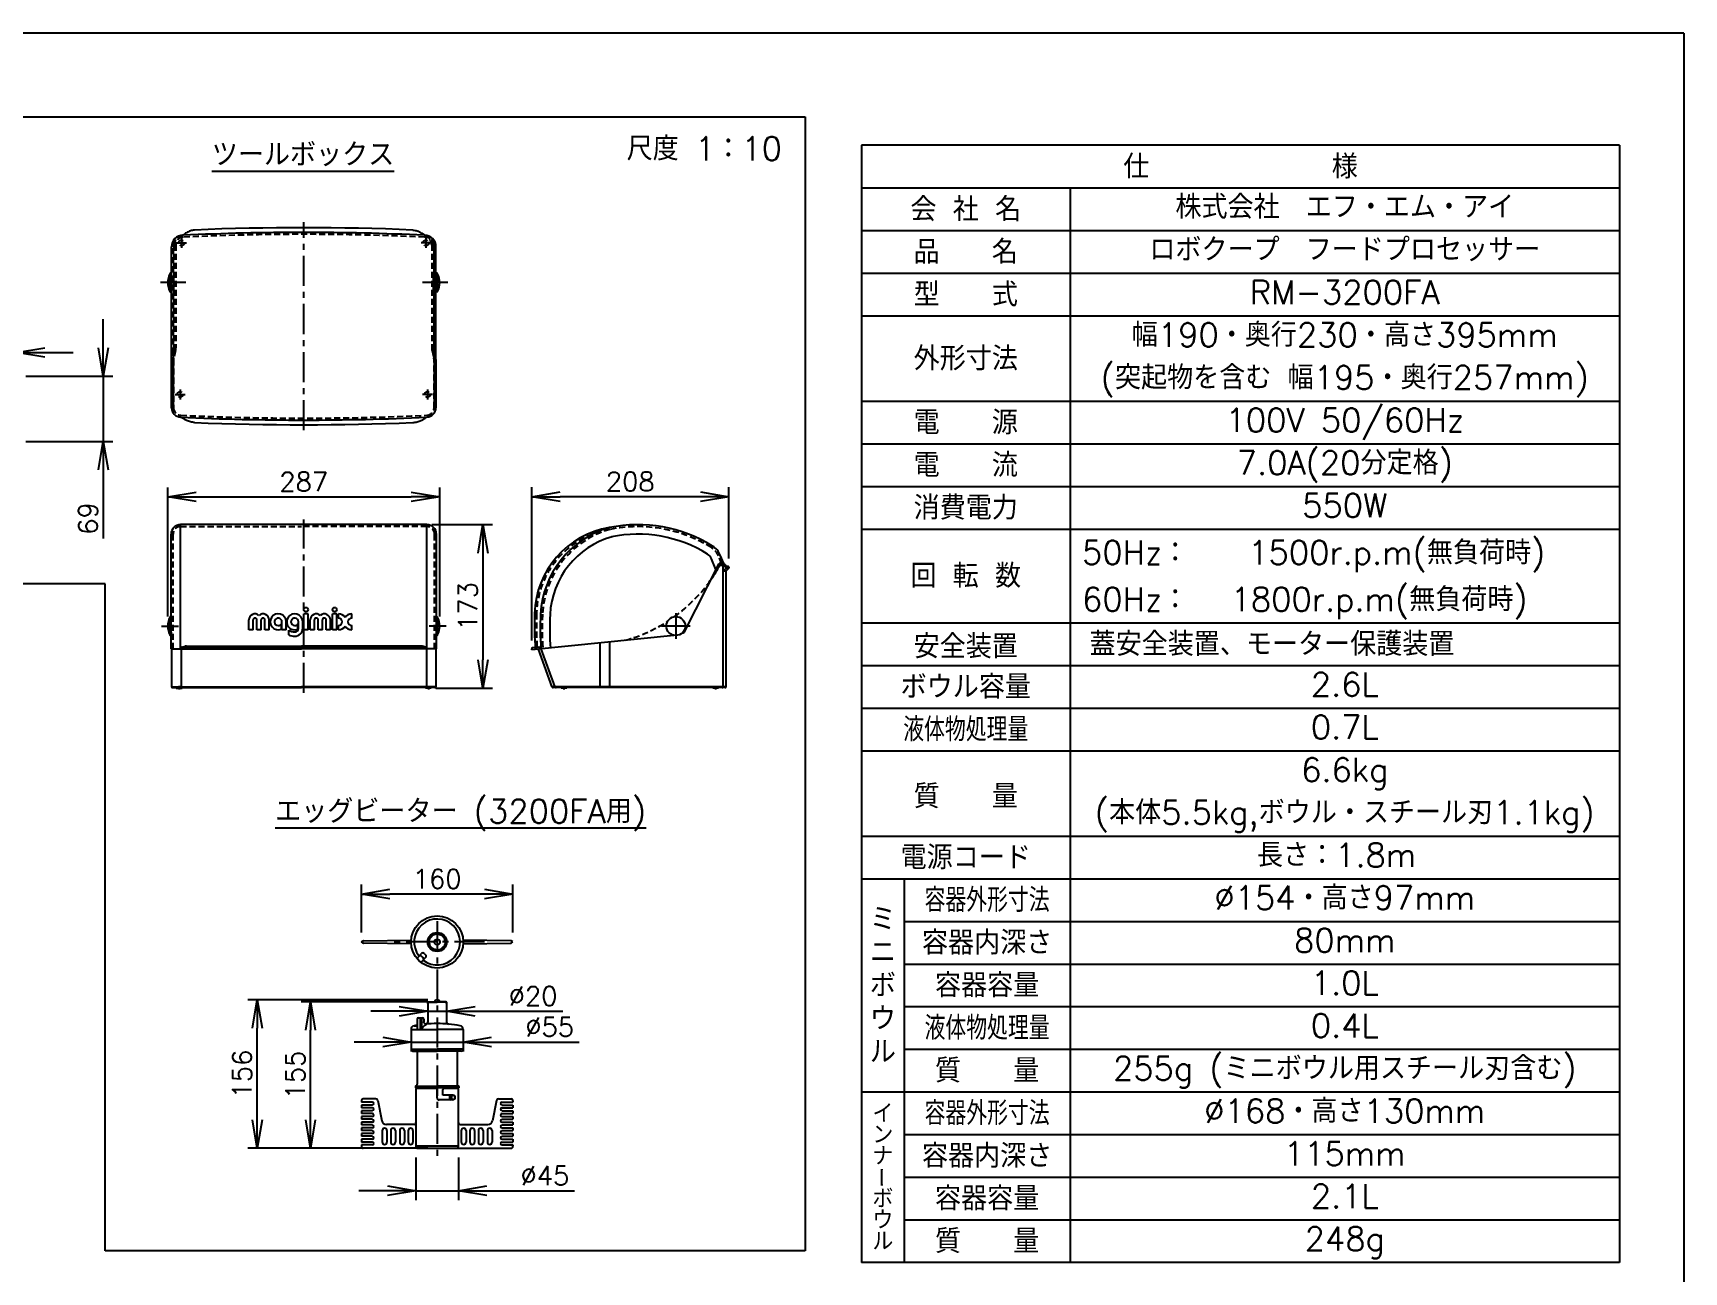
# Model space of a CAD drawing. Extents: x 115 to 2025, y 0 to 1377.
# Drawn here: x 1154 to 2025, y 723 to 1377 of the extents above; entities that cross this region are included whole.
import ezdxf
from ezdxf.enums import TextEntityAlignment as Align

# ---------------------------------------------------------------- set-up
doc = ezdxf.new("R2010")
doc.units = 0
doc.header["$LTSCALE"] = 0.5
doc.header["$PDMODE"] = 3
doc.linetypes.add('CENTER', pattern=[50.8, 31.75, -6.35, 6.35, -6.35])
doc.linetypes.add('HIDDEN', pattern=[9.525, 6.35, -3.175])
doc.layers.get('0').update_dxf_attribs({"linetype": 'CONTINUOUS'})
doc.layers.get('DEFPOINTS').update_dxf_attribs({"linetype": 'CONTINUOUS'})
for name, color, linetype in [('DANMEN', 7, 'CONTINUOUS'), ('SIYOU', 7, 'CONTINUOUS'), ('SUNPOU', 7, 'CONTINUOUS'), ('WAKU', 7, 'CONTINUOUS')]:
    doc.layers.add(name, color=color, linetype=linetype)
doc.styles.get("Standard").update_dxf_attribs({"font": 'ROMANS', "bigfont": 'EXTFONT.shx'})
doc.dimstyles.get("Standard").update_dxf_attribs({"dimscale": 5, "dimtxt": 2, "dimasz": 3, "dimexe": 1, "dimexo": 1, "dimgap": 0.6, "dimtad": 3, "dimdec": 1, "dimzin": 0, "dimdsep": 46, "dimtxsty": 'STANDARD', "dimblk1": 'OPEN', "dimblk2": 'OPEN', "dimsah": 1, "dimcen": 1.5, "dimclrd": 7, "dimclre": 7, "dimclrt": 7, "dimadec": 0, "dimazin": 0, "dimtfac": 1, "dimtdec": 1, "dimtmove": 0, "dimatfit": 0, "dimldrblk": 'DOTSMALL', "dimfxl": 1, "dimtvp": 1, "dimtolj": 1, "dimtzin": 0, "dimarcsym": 0})
doc.dimstyles.new('STYLE_1', dxfattribs={"dimscale": 5, "dimtxt": 2, "dimasz": 3, "dimexe": 1, "dimexo": 1, "dimgap": 0.6, "dimtad": 3, "dimdec": 0, "dimlfac": 2, "dimzin": 0, "dimdsep": 46, "dimtxsty": 'STANDARD', "dimblk1": 'OPEN', "dimblk2": 'OPEN', "dimsah": 1, "dimcen": 1.5, "dimadec": 0, "dimazin": 0, "dimtfac": 1, "dimtdec": 0, "dimtmove": 0, "dimatfit": 0, "dimldrblk": 'DOTSMALL', "dimfxl": 1, "dimtvp": 1, "dimtolj": 1, "dimtzin": 0, "dimarcsym": 0})

# ---------------------------------------------------------------- blocks, each defined once
blk = doc.blocks.new('_OPEN')
at = {"color": 0, "linetype": 'ByBlock'}
for p, q in [((-1, 0.167), (0, 0)), ((0, 0), (-1, -0.167)), ((0, 0), (-1, 0))]:
    blk.add_line(p, q, dxfattribs=at)
blk = doc.blocks.new('*D4')
at = {"layer": 'DEFPOINTS', "color": 0}
for p in [(1145.07, 1208.21), (1145.07, 1195.71), (1115.57, 1192.71)]:
    blk.add_point(p, dxfattribs=at)
at = {"layer": 'SUNPOU', "color": 0, "lineweight": -2}
for p, q in [((1115.57, 1197.71), (1115.57, 1213.21)), ((1145.07, 1200.71), (1145.07, 1213.21)), ((1100.57, 1208.21), (1085.57, 1208.21)), ((1115.57, 1208.21), (1145.07, 1208.21)), ((1160.07, 1208.21), (1175.07, 1208.21))]:
    blk.add_line(p, q, dxfattribs=at)
at = {"layer": 'SUNPOU', "color": 0, "lineweight": -2, "xscale": 15, "yscale": 15, "zscale": 15}
blk.add_blockref('_OPEN', (1115.57, 1208.21), dxfattribs=at)
at = {"layer": 'SUNPOU', "color": 0, "lineweight": -2, "xscale": 15, "yscale": 15, "zscale": 15, "rotation": 180}
blk.add_blockref('_OPEN', (1145.07, 1208.21), dxfattribs=at)
at = {"layer": 'SUNPOU', "color": 0, "insert": (1130.32, 1216.21), "char_height": 10, "attachment_point": 5}
blk.add_mtext('\\A1;59', dxfattribs=at)
blk = doc.blocks.new('_DotSmall')
at = {"color": 0, "linetype": 'ByBlock', "const_width": 0.5}
blk.add_lwpolyline([(-0.0625, 0, 1), (0.0625, 0, 1)], format="xyb", close=True, dxfattribs=at)
blk = doc.blocks.new('*D5')
at = {"layer": 'DEFPOINTS', "color": 0}
for p in [(1145.07, 1195.71), (1145.07, 1161.21), (1190.87, 1161.21)]:
    blk.add_point(p, dxfattribs=at)
at = {"layer": 'SUNPOU', "color": 0, "lineweight": -2}
for p, q in [((1190.87, 1210.71), (1190.87, 1225.71)), ((1150.07, 1195.71), (1195.87, 1195.71)), ((1190.87, 1195.71), (1190.87, 1161.21)), ((1150.07, 1161.21), (1195.87, 1161.21)), ((1190.87, 1146.21), (1190.87, 1109.98))]:
    blk.add_line(p, q, dxfattribs=at)
at = {"layer": 'SUNPOU', "color": 0, "lineweight": -2, "xscale": 15, "yscale": 15, "zscale": 15}
for p, rotation in [((1190.87, 1195.71), 270), ((1190.87, 1161.21), 90)]:
    blk.add_blockref('_OPEN', p, dxfattribs=dict(at, rotation=rotation))
at = {"layer": 'SUNPOU', "color": 0, "insert": (1182.87, 1120.6), "char_height": 10, "attachment_point": 5, "rotation": 90}
blk.add_mtext('\\A1;69', dxfattribs=at)
blk = doc.blocks.new('*D9')
at = {"layer": 'DEFPOINTS', "color": 0}
for p in [(1359.17, 1117.35), (1361.42, 1031.1), (1391.24, 1031.1)]:
    blk.add_point(p, dxfattribs=at)
at = {"layer": 'SUNPOU', "color": 0, "lineweight": -2}
for p, q in [((1364.17, 1117.35), (1396.24, 1117.35)), ((1391.24, 1102.35), (1391.24, 1046.1)), ((1366.42, 1031.1), (1396.24, 1031.1))]:
    blk.add_line(p, q, dxfattribs=at)
at = {"layer": 'SUNPOU', "color": 0, "lineweight": -2, "xscale": 15, "yscale": 15, "zscale": 15}
for p, rotation in [((1391.24, 1117.35), 90), ((1391.24, 1031.1), 270)]:
    blk.add_blockref('_OPEN', p, dxfattribs=dict(at, rotation=rotation))
at = {"layer": 'SUNPOU', "color": 0, "insert": (1383.24, 1074.22), "char_height": 10, "attachment_point": 5, "rotation": 90}
blk.add_mtext('\\A1;173', dxfattribs=at)
blk = doc.blocks.new('*D10')
at = {"layer": 'DEFPOINTS', "color": 0}
for p in [(1416.96, 1132.11), (1520.96, 1094.56), (1416.96, 1051.3)]:
    blk.add_point(p, dxfattribs=at)
at = {"layer": 'SUNPOU', "color": 0, "lineweight": -2}
for p, q in [((1416.96, 1056.3), (1416.96, 1137.11)), ((1520.96, 1099.56), (1520.96, 1137.11)), ((1505.96, 1132.11), (1431.96, 1132.11))]:
    blk.add_line(p, q, dxfattribs=at)
at = {"layer": 'SUNPOU', "color": 0, "lineweight": -2, "xscale": 15, "yscale": 15, "zscale": 15, "rotation": 180}
blk.add_blockref('_OPEN', (1416.96, 1132.11), dxfattribs=at)
at = {"layer": 'SUNPOU', "color": 0, "lineweight": -2, "xscale": 15, "yscale": 15, "zscale": 15}
blk.add_blockref('_OPEN', (1520.96, 1132.11), dxfattribs=at)
at = {"layer": 'SUNPOU', "color": 0, "insert": (1468.96, 1140.11), "char_height": 10, "attachment_point": 5}
blk.add_mtext('\\A1;208', dxfattribs=at)
blk = doc.blocks.new('*D19')
at = {"layer": 'DEFPOINTS', "color": 0}
for p in [(1327.06, 922.44), (1327.06, 897.16), (1407.06, 897.16)]:
    blk.add_point(p, dxfattribs=at)
at = {"layer": 'SUNPOU', "color": 0, "lineweight": -2}
for p, q in [((1327.06, 902.16), (1327.06, 927.44)), ((1407.06, 902.16), (1407.06, 927.44)), ((1392.06, 922.44), (1342.06, 922.44))]:
    blk.add_line(p, q, dxfattribs=at)
at = {"layer": 'SUNPOU', "color": 0, "lineweight": -2, "xscale": 15, "yscale": 15, "zscale": 15, "rotation": 180}
blk.add_blockref('_OPEN', (1327.06, 922.44), dxfattribs=at)
at = {"layer": 'SUNPOU', "color": 0, "lineweight": -2, "xscale": 15, "yscale": 15, "zscale": 15}
blk.add_blockref('_OPEN', (1407.06, 922.44), dxfattribs=at)
at = {"layer": 'SUNPOU', "color": 0, "insert": (1367.06, 930.44), "char_height": 10, "attachment_point": 5}
blk.add_mtext('\\A1;160', dxfattribs=at)
blk = doc.blocks.new('*D20')
at = {"layer": 'DEFPOINTS', "color": 0}
for p in [(1362.06, 860.59), (1362.06, 859.61), (1372.06, 859.64)]:
    blk.add_point(p, dxfattribs=at)
at = {"layer": 'SUNPOU', "color": 0, "lineweight": -2}
for p, q in [((1362.06, 864.61), (1362.06, 865.59)), ((1372.06, 864.64), (1372.06, 865.59)), ((1347.06, 860.59), (1332.06, 860.59)), ((1362.06, 860.59), (1372.06, 860.59)), ((1387.06, 860.59), (1433.3, 860.59))]:
    blk.add_line(p, q, dxfattribs=at)
at = {"layer": 'SUNPOU', "color": 0, "lineweight": -2, "xscale": 15, "yscale": 15, "zscale": 15}
blk.add_blockref('_OPEN', (1362.06, 860.59), dxfattribs=at)
at = {"layer": 'SUNPOU', "color": 0, "lineweight": -2, "xscale": 15, "yscale": 15, "zscale": 15, "rotation": 180}
blk.add_blockref('_OPEN', (1372.06, 860.59), dxfattribs=at)
at = {"layer": 'SUNPOU', "color": 0, "insert": (1417.68, 868.59), "char_height": 10, "attachment_point": 5}
blk.add_mtext('\\A1;%%c20', dxfattribs=at)
blk = doc.blocks.new('*D21')
at = {"layer": 'DEFPOINTS', "color": 0}
for p in [(1353.31, 846.87), (1380.81, 846.82), (1380.81, 844.34)]:
    blk.add_point(p, dxfattribs=at)
at = {"layer": 'SUNPOU', "color": 0, "lineweight": -2}
for p, q in [((1338.31, 844.34), (1323.31, 844.34)), ((1353.31, 844.34), (1380.81, 844.34)), ((1353.31, 841.87), (1353.31, 839.34)), ((1380.81, 841.82), (1380.81, 839.34)), ((1395.81, 844.34), (1442.05, 844.34))]:
    blk.add_line(p, q, dxfattribs=at)
at = {"layer": 'SUNPOU', "color": 0, "lineweight": -2, "xscale": 15, "yscale": 15, "zscale": 15}
blk.add_blockref('_OPEN', (1353.31, 844.34), dxfattribs=at)
at = {"layer": 'SUNPOU', "color": 0, "lineweight": -2, "xscale": 15, "yscale": 15, "zscale": 15, "rotation": 180}
blk.add_blockref('_OPEN', (1380.81, 844.34), dxfattribs=at)
at = {"layer": 'SUNPOU', "color": 0, "insert": (1426.43, 852.34), "char_height": 10, "attachment_point": 5}
blk.add_mtext('\\A1;%%c55', dxfattribs=at)
blk = doc.blocks.new('*D22')
at = {"layer": 'DEFPOINTS', "color": 0}
for p in [(1355.81, 788.36), (1378.31, 788.36), (1378.31, 765.9)]:
    blk.add_point(p, dxfattribs=at)
at = {"layer": 'SUNPOU', "color": 0, "lineweight": -2}
for p, q in [((1355.81, 783.36), (1355.81, 760.9)), ((1378.31, 783.36), (1378.31, 760.9)), ((1340.81, 765.9), (1325.81, 765.9)), ((1355.81, 765.9), (1378.31, 765.9)), ((1393.31, 765.9), (1439.55, 765.9))]:
    blk.add_line(p, q, dxfattribs=at)
at = {"layer": 'SUNPOU', "color": 0, "lineweight": -2, "xscale": 15, "yscale": 15, "zscale": 15}
blk.add_blockref('_OPEN', (1355.81, 765.9), dxfattribs=at)
at = {"layer": 'SUNPOU', "color": 0, "lineweight": -2, "xscale": 15, "yscale": 15, "zscale": 15, "rotation": 180}
blk.add_blockref('_OPEN', (1378.31, 765.9), dxfattribs=at)
at = {"layer": 'SUNPOU', "color": 0, "insert": (1423.93, 773.9), "char_height": 10, "attachment_point": 5}
blk.add_mtext('\\A1;%%C45', dxfattribs=at)
blk = doc.blocks.new('*D48')
at = {"color": 7, "lineweight": -2}
for p, q in [((1224.92, 1068.85), (1224.92, 1137.02)), ((1368.42, 1068.85), (1368.42, 1137.02)), ((1239.92, 1132.02), (1353.42, 1132.02))]:
    blk.add_line(p, q, dxfattribs=at)
at = {"layer": 'DEFPOINTS', "color": 0}
for p in [(1368.42, 1132.02), (1224.92, 1063.85), (1368.42, 1063.85)]:
    blk.add_point(p, dxfattribs=at)
at = {"color": 7, "lineweight": -2, "xscale": 15, "yscale": 15, "zscale": 15, "rotation": 180}
blk.add_blockref('_OPEN', (1224.92, 1132.02), dxfattribs=at)
at = {"color": 7, "lineweight": -2, "xscale": 15, "yscale": 15, "zscale": 15}
blk.add_blockref('_OPEN', (1368.42, 1132.02), dxfattribs=at)
at = {"color": 7, "insert": (1296.67, 1140.02), "char_height": 10, "attachment_point": 5}
blk.add_mtext('\\A1;287', dxfattribs=at)
blk = doc.blocks.new('*D49')
at = {"color": 7, "lineweight": -2}
for p, q in [((1362.06, 865.61), (1295.24, 865.61)), ((1300.24, 803.36), (1300.24, 850.61)), ((1362.06, 788.36), (1295.24, 788.36))]:
    blk.add_line(p, q, dxfattribs=at)
at = {"layer": 'DEFPOINTS', "color": 0}
for p in [(1300.24, 865.61), (1367.06, 865.61), (1367.06, 788.36)]:
    blk.add_point(p, dxfattribs=at)
at = {"color": 7, "lineweight": -2, "xscale": 15, "yscale": 15, "zscale": 15}
for p, rotation in [((1300.24, 865.61), 90), ((1300.24, 788.36), 270)]:
    blk.add_blockref('_OPEN', p, dxfattribs=dict(at, rotation=rotation))
at = {"color": 7, "insert": (1292.24, 826.98), "char_height": 10, "attachment_point": 5, "rotation": 90}
blk.add_mtext('\\A1;155', dxfattribs=at)
blk = doc.blocks.new('*D50')
at = {"color": 7, "lineweight": -2}
for p, q in [((1362.06, 866.61), (1267.14, 866.61)), ((1272.14, 803.36), (1272.14, 851.61)), ((1362.06, 788.36), (1267.14, 788.36))]:
    blk.add_line(p, q, dxfattribs=at)
at = {"layer": 'DEFPOINTS', "color": 0}
for p in [(1272.14, 866.61), (1367.06, 866.61), (1367.06, 788.36)]:
    blk.add_point(p, dxfattribs=at)
at = {"color": 7, "lineweight": -2, "xscale": 15, "yscale": 15, "zscale": 15}
for p, rotation in [((1272.14, 866.61), 90), ((1272.14, 788.36), 270)]:
    blk.add_blockref('_OPEN', p, dxfattribs=dict(at, rotation=rotation))
at = {"color": 7, "insert": (1264.14, 827.48), "char_height": 10, "attachment_point": 5, "rotation": 90}
blk.add_mtext('\\A1;156', dxfattribs=at)

msp = doc.modelspace()

# ---------------------------------------------------------------- linework, layer by layer
at = {"color": 2}
for p, q in [((1226.92, 1179.04), (1226.92, 1263.98)), ((1366.42, 1179.04), (1366.42, 1263.98)), ((1226.17, 1240.15), (1226.17, 1249.95)), ((1226.48, 1250.05), (1226.42, 1250.05)), ((1226.67, 1248.3), (1226.67, 1249.8)), ((1228.17, 1238.45), (1228.17, 1247.46)), ((1365.17, 1238.45), (1365.17, 1247.46)), ((1366.67, 1248.3), (1366.67, 1249.8)), ((1366.87, 1250.05), (1366.92, 1250.05)), ((1367.17, 1240.15), (1367.17, 1249.95)), ((1226.48, 1240.05), (1226.42, 1240.05)), ((1226.67, 1241.8), (1226.67, 1240.3)), ((1366.67, 1241.8), (1366.67, 1240.3)), ((1366.87, 1240.05), (1366.92, 1240.05)), ((1226.92, 1204.43), (1226.92, 1179.04)), ((1366.42, 1204.43), (1366.42, 1179.04)), ((1231.67, 1051.85), (1231.67, 1117.35)), ((1361.67, 1117.35), (1231.67, 1117.35)), ((1361.67, 1051.85), (1361.67, 1117.35)), ((1226.67, 1051.85), (1226.67, 1112.35)), ((1366.67, 1051.85), (1366.67, 1112.35)), ((1514.2, 1093.61), (1511.82, 1099.39)), ((1518.27, 1096.85), (1516.45, 1101.29)), ((1497.47, 1060.53), (1515.84, 1096.85)), ((1518.27, 1096.85), (1515.84, 1096.85)), ((1519.46, 1095.85), (1516.19, 1095.85)), ((1517.46, 1096.35), (1516.76, 1096.35)), ((1518.96, 1096.35), (1517.46, 1096.35)), ((1517.46, 1096.35), (1517.96, 1095.85)), ((1517.96, 1031.85), (1517.96, 1095.85)), ((1518.96, 1095.35), (1517.96, 1095.35)), ((1519.32, 1094.2), (1517.96, 1092.85)), ((1519.46, 1092.85), (1517.96, 1092.85)), ((1518.96, 1096.35), (1519.46, 1095.85)), ((1519.46, 1095.35), (1518.96, 1095.35)), ((1520.82, 1094.2), (1519.32, 1094.2)), ((1519.46, 1095.85), (1519.46, 1095.35)), ((1520.46, 1095.35), (1519.46, 1095.35)), ((1519.46, 1094.85), (1520.96, 1094.85)), ((1519.46, 1094.85), (1519.46, 1094.56)), ((1520.82, 1094.2), (1519.46, 1092.85)), ((1519.46, 1092.85), (1519.46, 1031.85)), ((1520.96, 1094.85), (1520.96, 1094.56)), ((1226.17, 1058.95), (1226.17, 1068.74)), ((1226.48, 1068.85), (1226.42, 1068.85)), ((1226.67, 1067.1), (1226.67, 1068.6)), ((1267.71, 1061.85), (1267.71, 1067.05)), ((1269.96, 1061.85), (1269.96, 1067.05)), ((1271.93, 1061.85), (1271.93, 1067.05)), ((1274.18, 1061.85), (1274.18, 1067.05)), ((1276.14, 1061.85), (1276.14, 1067.05)), ((1278.39, 1061.85), (1278.39, 1067.05)), ((1284.86, 1062.2), (1284.86, 1065.05)), ((1285.14, 1061.85), (1285.14, 1066.07)), ((1287.39, 1061.85), (1287.39, 1066.07)), ((1293.58, 1062.2), (1293.58, 1065.05)), ((1293.86, 1062.69), (1293.86, 1066.07)), ((1296.11, 1062.69), (1296.11, 1066.07)), ((1296.67, 1061.85), (1296.67, 1070.29)), ((1298.92, 1070.29), (1296.67, 1070.29)), ((1298.92, 1061.85), (1298.92, 1070.29)), ((1300.05, 1061.85), (1300.05, 1067.05)), ((1302.3, 1061.85), (1302.3, 1067.05)), ((1304.27, 1061.85), (1304.27, 1067.05)), ((1306.52, 1061.85), (1306.52, 1067.05)), ((1308.48, 1061.85), (1308.48, 1067.05)), ((1310.73, 1061.85), (1310.73, 1067.05)), ((1311.86, 1061.85), (1311.86, 1070.29)), ((1314.11, 1070.29), (1311.86, 1070.29)), ((1314.11, 1061.85), (1314.11, 1070.29)), ((1314.95, 1068.04), (1314.95, 1070.29)), ((1314.95, 1061.85), (1314.95, 1064.1)), ((1321.98, 1068.04), (1321.98, 1070.29)), ((1321.98, 1061.85), (1321.98, 1064.1)), ((1366.67, 1067.1), (1366.67, 1068.6)), ((1366.87, 1068.85), (1366.92, 1068.85)), ((1367.17, 1058.95), (1367.17, 1068.74)), ((1226.48, 1058.85), (1226.42, 1058.85)), ((1226.67, 1060.6), (1226.67, 1059.1)), ((1269.96, 1061.85), (1267.71, 1061.85)), ((1274.18, 1061.85), (1271.93, 1061.85)), ((1278.39, 1061.85), (1276.14, 1061.85)), ((1287.39, 1061.85), (1285.14, 1061.85)), ((1288.8, 1059.13), (1288.8, 1061.71)), ((1298.92, 1061.85), (1296.67, 1061.85)), ((1302.3, 1061.85), (1300.05, 1061.85)), ((1306.52, 1061.85), (1304.27, 1061.85)), ((1310.73, 1061.85), (1308.48, 1061.85)), ((1314.11, 1061.85), (1311.86, 1061.85)), ((1366.67, 1060.6), (1366.67, 1059.1)), ((1366.87, 1058.85), (1366.92, 1058.85)), ((1491.96, 1058.95), (1416.96, 1051.3)), ((1452.96, 1054.97), (1452.96, 1031.35)), ((1458.17, 1031.35), (1458.17, 1055.5)), ((1497.02, 1060.25), (1496.44, 1060.25)), ((1226.67, 1051.85), (1295.42, 1051.85)), ((1226.92, 1051.85), (1226.92, 1031.85)), ((1231.92, 1051.85), (1231.92, 1052.22)), ((1231.92, 1051.85), (1231.92, 1031.85)), ((1232.11, 1052.61), (1295.42, 1052.61)), ((1232.3, 1052.7), (1234.12, 1053.16)), ((1234.74, 1053.24), (1295.42, 1053.24)), ((1358.61, 1053.24), (1295.42, 1053.24)), ((1361.23, 1052.61), (1295.42, 1052.61)), ((1366.67, 1051.85), (1295.42, 1051.85)), ((1361.05, 1052.7), (1359.23, 1053.16)), ((1361.42, 1051.85), (1361.42, 1052.22)), ((1361.42, 1051.85), (1361.42, 1031.85)), ((1366.42, 1051.85), (1366.42, 1031.85)), ((1416.96, 1051.3), (1416.96, 1051.85)), ((1416.96, 1051.85), (1416.96, 1051.3)), ((1421.27, 1052.74), (1417.41, 1052.35)), ((1419.48, 1051.55), (1419.48, 1052.11)), ((1427.82, 1031.68), (1420.51, 1051.66)), ((1429.34, 1031.68), (1421.98, 1051.81)), ((1226.92, 1031.85), (1295.42, 1031.85)), ((1227.42, 1031.35), (1295.42, 1031.35)), ((1229.42, 1031.35), (1229.42, 1031.1)), ((1229.42, 1031.1), (1232.42, 1031.1)), ((1232.42, 1031.35), (1232.42, 1031.1)), ((1366.42, 1031.85), (1295.42, 1031.85)), ((1365.92, 1031.35), (1295.42, 1031.35)), ((1360.92, 1031.35), (1360.92, 1031.1)), ((1363.92, 1031.1), (1360.92, 1031.1)), ((1363.92, 1031.35), (1363.92, 1031.1)), ((1519.46, 1031.85), (1427.79, 1031.85)), ((1518.96, 1031.35), (1428.29, 1031.35)), ((1432.45, 1031.1), (1432.45, 1031.35)), ((1435.45, 1031.1), (1432.45, 1031.1)), ((1435.45, 1031.1), (1435.45, 1031.35)), ((1512.45, 1031.35), (1512.45, 1031.1)), ((1515.45, 1031.1), (1512.45, 1031.1)), ((1515.45, 1031.1), (1515.45, 1031.35)), ((1327.06, 897.16), (1327.94, 897.71)), ((1328.2, 897.79), (1353.35, 898.14)), ((1405.92, 897.79), (1380.78, 898.14)), ((1407.06, 897.16), (1406.18, 897.71)), ((1327.94, 896.61), (1327.06, 897.16)), ((1353.35, 896.17), (1328.2, 896.53)), ((1356.63, 888.85), (1358.84, 891.06)), ((1358.75, 886.73), (1360.96, 888.94)), ((1360.26, 891.06), (1360.96, 890.35)), ((1380.78, 896.17), (1405.92, 896.53)), ((1406.18, 896.61), (1407.06, 897.16)), ((1356.63, 888.14), (1358.05, 886.73)), ((1362.06, 865.36), (1362.56, 865.61)), ((1362.06, 865.36), (1367.06, 865.36)), ((1362.06, 865.36), (1362.06, 854.83)), ((1362.56, 865.61), (1367.06, 865.61)), ((1371.56, 865.61), (1367.06, 865.61)), ((1372.06, 865.36), (1367.06, 865.36)), ((1372.06, 865.36), (1371.56, 865.61)), ((1372.06, 865.36), (1372.06, 854.83)), ((1356.48, 856.36), (1356.48, 850.98)), ((1357.23, 857.11), (1359.22, 857.11)), ((1358.05, 856.89), (1358.05, 850.98)), ((1358.75, 856.89), (1358.75, 850.98)), ((1359.97, 856.36), (1359.97, 855.07)), ((1353.31, 850.98), (1353.31, 840.61)), ((1353.31, 850.98), (1367.06, 850.98)), ((1354.93, 852.94), (1356.48, 852.94)), ((1380.81, 850.98), (1367.06, 850.98)), ((1380.81, 850.98), (1380.81, 840.61)), ((1353.31, 840.61), (1367.06, 840.61)), ((1354.31, 839.61), (1367.06, 839.61)), ((1356.56, 839.61), (1356.56, 822.11)), ((1380.81, 840.61), (1367.06, 840.61)), ((1379.81, 839.61), (1367.06, 839.61)), ((1377.56, 839.61), (1377.56, 822.11)), ((1355.56, 820.88), (1355.56, 820.11)), ((1355.56, 820.11), (1367.06, 820.11)), ((1355.7, 821.11), (1367.06, 821.11)), ((1366.56, 819.86), (1355.81, 819.86)), ((1355.81, 819.86), (1355.81, 789.36)), ((1356.56, 819.86), (1356.56, 820.11)), ((1378.42, 821.11), (1367.06, 821.11)), ((1378.56, 820.11), (1367.06, 820.11)), ((1367.06, 814.86), (1367.06, 819.36)), ((1370.06, 816.36), (1370.06, 819.36)), ((1378.31, 819.86), (1370.56, 819.86)), ((1377.56, 819.86), (1377.56, 820.11)), ((1378.31, 789.36), (1378.31, 819.86)), ((1378.56, 820.88), (1378.56, 820.11)), ((1327.06, 813.36), (1327.06, 812.61)), ((1332.81, 812.61), (1327.06, 812.61)), ((1327.06, 811.11), (1327.06, 809.61)), ((1332.81, 811.11), (1327.06, 811.11)), ((1334.74, 814.36), (1328.06, 814.36)), ((1335.72, 813.55), (1337.86, 802.87)), ((1375.31, 813.86), (1368.06, 813.86)), ((1375.31, 816.36), (1370.06, 816.36)), ((1374.43, 816.36), (1375.55, 816.36)), ((1375.55, 813.86), (1374.43, 813.86)), ((1398.4, 813.55), (1396.26, 802.87)), ((1399.38, 814.36), (1406.06, 814.36)), ((1401.31, 812.61), (1407.06, 812.61)), ((1401.31, 811.11), (1407.06, 811.11)), ((1407.06, 813.36), (1407.06, 812.61)), ((1407.06, 811.11), (1407.06, 809.61)), ((1332.81, 809.61), (1327.06, 809.61)), ((1327.06, 808.11), (1327.06, 806.61)), ((1332.81, 808.11), (1327.06, 808.11)), ((1332.81, 806.61), (1327.06, 806.61)), ((1327.06, 805.11), (1327.06, 803.61)), ((1332.81, 805.11), (1327.06, 805.11)), ((1332.81, 803.61), (1327.06, 803.61)), ((1327.06, 802.11), (1327.06, 800.61)), ((1332.81, 802.11), (1327.06, 802.11)), ((1401.31, 809.61), (1407.06, 809.61)), ((1401.31, 808.11), (1407.06, 808.11)), ((1401.31, 806.61), (1407.06, 806.61)), ((1401.31, 805.11), (1407.06, 805.11)), ((1401.31, 803.61), (1407.06, 803.61)), ((1401.31, 802.11), (1407.06, 802.11)), ((1407.06, 808.11), (1407.06, 806.61)), ((1407.06, 805.11), (1407.06, 803.61)), ((1407.06, 802.11), (1407.06, 800.61)), ((1332.81, 800.61), (1327.06, 800.61)), ((1327.06, 799.11), (1327.06, 797.61)), ((1332.81, 799.11), (1327.06, 799.11)), ((1332.81, 797.61), (1327.06, 797.61)), ((1327.06, 796.11), (1327.06, 794.61)), ((1332.81, 796.11), (1327.06, 796.11)), ((1332.81, 794.61), (1327.06, 794.61)), ((1327.06, 793.11), (1327.06, 791.61)), ((1332.81, 793.11), (1327.06, 793.11)), ((1327.06, 793.11), (1327.06, 792.36)), ((1338.06, 797.61), (1338.06, 791.61)), ((1354.81, 800.86), (1340.31, 800.86)), ((1340.56, 797.61), (1340.56, 791.61)), ((1342.56, 797.61), (1342.56, 791.61)), ((1345.06, 797.61), (1345.06, 791.61)), ((1347.31, 797.61), (1347.31, 791.61)), ((1349.81, 797.61), (1349.81, 791.61)), ((1351.81, 797.61), (1351.81, 791.61)), ((1354.31, 797.61), (1354.31, 791.61)), ((1379.31, 800.86), (1393.81, 800.86)), ((1379.81, 797.61), (1379.81, 791.61)), ((1382.31, 797.61), (1382.31, 791.61)), ((1384.31, 797.61), (1384.31, 791.61)), ((1386.81, 797.61), (1386.81, 791.61)), ((1388.81, 797.61), (1388.81, 791.61)), ((1391.31, 797.61), (1391.31, 791.61)), ((1393.56, 797.61), (1393.56, 791.61)), ((1396.06, 797.61), (1396.06, 791.61)), ((1401.31, 800.61), (1407.06, 800.61)), ((1401.31, 799.11), (1407.06, 799.11)), ((1401.31, 797.61), (1407.06, 797.61)), ((1401.31, 796.11), (1407.06, 796.11)), ((1401.31, 794.61), (1407.06, 794.61)), ((1401.31, 793.11), (1407.06, 793.11)), ((1407.06, 799.11), (1407.06, 797.61)), ((1407.06, 796.11), (1407.06, 794.61)), ((1407.06, 793.11), (1407.06, 792.36)), ((1407.06, 793.11), (1407.06, 791.61)), ((1332.81, 791.61), (1327.06, 791.61)), ((1327.06, 790.11), (1327.06, 789.36)), ((1332.81, 790.11), (1327.06, 790.11)), ((1356.81, 788.36), (1328.06, 788.36)), ((1378.31, 789.36), (1355.81, 789.36)), ((1356.81, 788.36), (1377.31, 788.36)), ((1377.31, 788.36), (1406.06, 788.36)), ((1401.31, 791.61), (1407.06, 791.61)), ((1401.31, 790.11), (1407.06, 790.11)), ((1407.06, 790.11), (1407.06, 789.36))]:
    msp.add_line(p, q, dxfattribs=at)
at = {"color": 2, "linetype": 'HIDDEN'}
msp.add_line((1228.02, 1209.45), (1227.07, 1205.65), dxfattribs=at)
at = {"color": 2}
for points in [[(1354.26, 1272.81, -0.049899), (1356.46, 1272.32, -0.049899), (1358.53, 1271.4, -0.025713), (1359.51, 1270.77, -0.025713), (1360.42, 1270.04)], [(1239.09, 1171.22, -0.040437), (1236.91, 1171.61, -0.040437), (1234.82, 1172.35, -0.02984), (1233.37, 1173.11, -0.02984), (1232.02, 1174.03)], [(1354.26, 1171.22, 0.040437), (1356.44, 1171.61, 0.040437), (1358.53, 1172.35, 0.02984), (1359.97, 1173.11, 0.02984), (1361.32, 1174.03)], [(1361.26, 853.49, -0.050211), (1360.84, 853.75, -0.050211), (1360.48, 854.09, -0.057053), (1360.17, 854.55, -0.057053), (1359.97, 855.07)], [(1361.26, 853.49, 0.04681), (1360.57, 853.13, 0.04681), (1359.96, 852.65, 0.051154), (1359.41, 852, 0.051154), (1359, 851.26)]]:
    msp.add_lwpolyline(points, format="xyb", dxfattribs=at)
for centre, radius in [((1297.8, 1072.53), 1.12), ((1312.98, 1072.53), 1.12), ((1492.96, 1063.85), 5), ((1367.06, 897.16), 13.75), ((1367.06, 897.16), 5), ((1367.06, 897.16), 4.25), ((1367.06, 897.16), 1.5)]:
    msp.add_circle(centre, radius, dxfattribs=at)
for centre, radius, start, end in [((1296.67, -75.68), 1349.72, 87.55465, 92.44535), ((1232.98, 1263.98), 6.06, 90, 180), ((1296.65, -71.52), 1343.07, 87.28072, 92.71928), ((1360.37, 1263.98), 6.06, 0, 90), ((1235.55, 1245.05), 10.62, 153.6122, 206.3878), ((1226.48, 1249.55), 0.5, 90, 153.6122), ((1226.42, 1249.8), 0.25, 0, 90), ((1226.92, 1248.3), 0.25, 180, 270), ((1366.42, 1248.3), 0.25, 270, 0), ((1366.92, 1249.8), 0.25, 90, 180), ((1366.87, 1249.55), 0.5, 26.3878, 90), ((1357.8, 1245.05), 10.62, 333.6122, 26.3878), ((1226.48, 1240.55), 0.5, 206.3878, 270), ((1226.42, 1240.3), 0.25, 270, 0), ((1226.92, 1241.8), 0.25, 90, 180), ((1366.42, 1241.8), 0.25, 0, 90), ((1366.92, 1240.3), 0.25, 180, 270), ((1366.87, 1240.55), 0.5, 270, 333.6122), ((1231.92, 1179.04), 5, 180, 267.2727), ((1361.42, 1179.04), 5, 272.7273, 0), ((1296.67, 2570.05), 1397.51, 267.33464, 272.66536), ((1296.67, 2574.48), 1404.44, 267.64999, 272.35001), ((1231.67, 1112.35), 5, 90, 180), ((1361.67, 1112.35), 5, 0, 90), ((1465.69, 1069.21), 47.22, 99.4075, 178.50407), ((1471.66, 1067.6), 50.1, 105.86402, 177.11662), ((1472.98, 1042.87), 74.45, 58.07622, 101.63221), ((1471.66, 1067.6), 45.1, 105.86402, 177.11662), ((1472.98, 1042.87), 69.45, 58.07622, 101.63221), ((1507.2, 1097.49), 5, 22.33472, 58.97316), ((1507.2, 1097.49), 10, 22.33472, 58.97316), ((1444.43, 1135.19), 81.84, 325.09057, 331.45848), ((1516.76, 1095.85), 0.5, 90, 151.45848), ((1518.96, 1094.85), 0.5, 0, 90), ((1518.96, 1094.56), 0.5, 315, 0), ((1520.46, 1094.85), 0.5, 0, 90), ((1520.46, 1094.56), 0.5, 315, 0), ((1235.55, 1063.85), 10.62, 153.6122, 206.3878), ((1226.48, 1068.35), 0.5, 90, 153.6122), ((1226.42, 1068.6), 0.25, 0, 90), ((1270.94, 1067.05), 3.23, 49.29429, 180), ((1270.94, 1067.05), 0.984, 0, 180), ((1275.16, 1067.05), 3.23, 0, 130.70571), ((1275.16, 1067.05), 0.984, 0, 180), ((1283.17, 1066.07), 4.22, 0, 293.57818), ((1283.17, 1066.07), 1.97, 0, 328.99728), ((1291.89, 1066.07), 4.22, 0, 293.57818), ((1291.89, 1066.07), 1.97, 0, 328.99728), ((1303.28, 1067.05), 3.23, 49.29429, 180), ((1303.28, 1067.05), 0.984, 0, 180), ((1307.5, 1067.05), 3.23, 0, 130.70571), ((1307.5, 1067.05), 0.984, 0, 180), ((1314.95, 1066.07), 4.22, 33.55731, 90), ((1314.95, 1066.07), 1.97, 270, 90), ((1314.95, 1066.07), 4.22, 270, 326.44269), ((1321.98, 1066.07), 4.22, 90, 146.44269), ((1321.98, 1066.07), 4.22, 213.55731, 270), ((1321.98, 1066.07), 1.97, 90, 270), ((1366.92, 1068.6), 0.25, 90, 180), ((1366.87, 1068.35), 0.5, 26.3878, 90), ((1357.8, 1063.85), 10.62, 333.6122, 26.3878), ((1624.93, 1065.01), 206.52, 178.49292, 183.74607), ((1570.48, 1062.7), 149.04, 177.14531, 184.19556), ((1570.48, 1062.7), 144.04, 177.14531, 184.19556), ((1226.48, 1059.35), 0.5, 206.3878, 270), ((1226.42, 1059.1), 0.25, 270, 0), ((1291.89, 1066.07), 5.34, 234.62346, 270), ((1291.89, 1066.07), 7.59, 245.95792, 270), ((1291.89, 1062.69), 1.97, 270, 0), ((1291.89, 1062.69), 4.22, 270, 0), ((1366.92, 1059.1), 0.25, 180, 270), ((1366.87, 1059.35), 0.5, 270, 333.6122), ((1497.02, 1060.75), 0.5, 270, 333.17125), ((1232.42, 1052.22), 0.5, 104.23598, 180), ((1234.74, 1050.74), 2.5, 90, 104.23598), ((1358.61, 1050.74), 2.5, 75.76402, 90), ((1360.92, 1052.22), 0.5, 0, 75.76402), ((1417.46, 1051.85), 0.5, 95.82663, 180), ((1419.98, 1052.11), 0.5, 95.82663, 180), ((1421.22, 1053.24), 0.5, 275.82663, 4.36415), ((1227.42, 1031.85), 0.5, 180, 270), ((1232.42, 1031.85), 0.5, 180, 270), ((1360.92, 1031.85), 0.5, 270, 0), ((1365.92, 1031.85), 0.5, 270, 0), ((1428.29, 1031.85), 0.5, 200.09523, 270), ((1429.81, 1031.85), 0.5, 200.09523, 270), ((1517.46, 1031.85), 0.5, 270, 0), ((1518.96, 1031.85), 0.5, 270, 360), ((1367.06, 897.16), 12.12, 232.10634, 217.89366), ((1328.21, 897.29), 0.5, 90.69875, 122.00538), ((1364.06, 900.16), 0.25, 226.68541, 43.31459), ((1364.06, 900.16), 0.25, 226.68541, 43.31459), ((1368.16, 901.26), 0.25, 166.68541, 343.31459), ((1371.17, 898.26), 0.25, 106.68541, 283.31459), ((1405.91, 897.29), 0.5, 57.99462, 89.30125), ((1328.21, 897.03), 0.5, 237.99462, 269.30125), ((1356.98, 888.5), 0.5, 135, 225), ((1358.06, 889.57), 0.5, 61.08403, 135), ((1356.31, 886.41), 4.11, 28.91597, 61.08403), ((1359.55, 890.35), 1, 45, 135), ((1360.26, 889.65), 1, 315, 45), ((1362.96, 896.06), 0.25, 286.68541, 103.31459), ((1365.96, 893.05), 0.25, 346.68541, 163.31459), ((1370.07, 894.15), 0.25, 46.68541, 223.31459), ((1370.07, 894.15), 0.25, 46.68541, 223.31459), ((1405.91, 897.03), 0.5, 270.69875, 302.00538), ((1358.4, 887.08), 0.5, 225, 315), ((1359.47, 888.15), 0.5, 315, 28.91597), ((1367.06, 865.11), 1.5, 19.47122, 160.52878), ((1357.23, 856.36), 0.75, 90, 180), ((1359.22, 856.36), 0.75, 0, 90), ((1367.06, 790.34), 63.77, 90, 95.64995), ((1361.06, 854.83), 1, 275.31517, 0), ((1367.06, 790.34), 63.77, 79.03442, 90), ((1373.06, 854.83), 1, 180, 264.68483), ((1355.31, 850.98), 2, 100.96558, 180), ((1367.06, 790.34), 63.77, 99.54651, 100.96558), ((1378.81, 850.98), 2, 0, 79.03442), ((1354.31, 840.61), 1, 180, 270), ((1379.81, 840.61), 1, 270, 0), ((1355.81, 820.88), 0.25, 101.53696, 180), ((1355.56, 822.11), 1, 281.53696, 0), ((1366.56, 819.36), 0.5, 0, 90), ((1370.56, 819.36), 0.5, 90, 180), ((1378.56, 822.11), 1, 180, 258.46304), ((1378.31, 820.88), 0.25, 0, 78.46304), ((1328.06, 813.36), 1, 90, 180), ((1332.81, 811.86), 0.75, 270, 90), ((1334.74, 813.36), 1, 11.30993, 90), ((1368.06, 814.86), 1, 180, 270), ((1375.31, 815.11), 1.25, 83.66971, 90), ((1375.31, 815.11), 1.25, 270, 276.33029), ((1375.31, 815.11), 1.25, 309.98901, 50.01099), ((1399.38, 813.36), 1, 90, 168.69007), ((1401.31, 811.86), 0.75, 90, 270), ((1406.06, 813.36), 1, 0, 90), ((1332.81, 808.86), 0.75, 270, 90), ((1332.81, 805.86), 0.75, 270, 90), ((1332.81, 802.86), 0.75, 270, 90), ((1340.31, 803.36), 2.5, 191.30993, 270), ((1354.81, 801.86), 1, 270, 0), ((1379.31, 801.86), 1, 180, 270), ((1393.81, 803.36), 2.5, 270, 348.69007), ((1401.31, 808.86), 0.75, 90, 270), ((1401.31, 805.86), 0.75, 90, 270), ((1401.31, 802.86), 0.75, 90, 270), ((1332.81, 799.86), 0.75, 270, 90), ((1332.81, 796.86), 0.75, 270, 90), ((1332.81, 793.86), 0.75, 270, 90), ((1339.31, 797.61), 1.25, 0, 180), ((1343.81, 797.61), 1.25, 0, 180), ((1348.56, 797.61), 1.25, 0, 180), ((1353.06, 797.61), 1.25, 0, 180), ((1381.06, 797.61), 1.25, 0, 180), ((1385.56, 797.61), 1.25, 0, 180), ((1390.06, 797.61), 1.25, 0, 180), ((1394.81, 797.61), 1.25, 0, 180), ((1401.31, 799.86), 0.75, 90, 270), ((1401.31, 796.86), 0.75, 90, 270), ((1401.31, 793.86), 0.75, 90, 270), ((1328.06, 789.36), 1, 180, 270), ((1332.81, 790.86), 0.75, 270, 90), ((1339.31, 791.61), 1.25, 180, 0), ((1343.81, 791.61), 1.25, 180, 0), ((1348.56, 791.61), 1.25, 180, 0), ((1353.06, 791.61), 1.25, 180, 0), ((1356.81, 789.36), 1, 180, 270), ((1377.31, 789.36), 1, 270, 0), ((1381.06, 791.61), 1.25, 180, 0), ((1385.56, 791.61), 1.25, 180, 0), ((1390.06, 791.61), 1.25, 180, 0), ((1394.81, 791.61), 1.25, 180, 0), ((1401.31, 790.86), 0.75, 90, 270), ((1406.06, 789.36), 1, 270, 0)]:
    msp.add_arc(centre, radius, start, end, dxfattribs=at)
at = {"color": 2, "linetype": 'HIDDEN'}
msp.add_arc((1231.92, 1204.43), 5, 165.96376, 180, dxfattribs=at)
at = {"color": 2}
msp.add_ellipse((1374.43, 815.11), major_axis=(0, -1.25), ratio=0.707107, start_param=3.141593, end_param=6.283185, dxfattribs=at)
msp.add_ellipse((1375.55, 815.11), major_axis=(0, -1.25), ratio=0.707107, dxfattribs=at)
at = {"layer": 'DANMEN', "color": 2, "linetype": 'CENTER'}
for p, q in [((1296.67, 1167.13), (1296.67, 1276.93)), ((1229.56, 1266.04), (1234.79, 1266.04)), ((1232.17, 1268.65), (1232.17, 1263.42)), ((1363.79, 1266.04), (1358.56, 1266.04)), ((1361.17, 1268.65), (1361.17, 1263.42)), ((1234.51, 1245.05), (1221.06, 1245.05)), ((1372.75, 1245.05), (1359.3, 1245.05)), ((1228.81, 1186.04), (1234.04, 1186.04)), ((1231.42, 1188.65), (1231.42, 1183.42)), ((1364.54, 1186.04), (1359.31, 1186.04)), ((1361.92, 1188.65), (1361.92, 1183.42)), ((1296.67, 1028.57), (1296.67, 1120.07)), ((1221.58, 1063.85), (1230.58, 1063.85)), ((1371.77, 1063.85), (1362.77, 1063.85)), ((1500.57, 1063.85), (1485.36, 1063.85)), ((1492.96, 1070.6), (1492.96, 1057.15)), ((1433.95, 1032.26), (1433.95, 1030.4)), ((1513.95, 1032.26), (1513.95, 1030.4)), ((1367.06, 908.1), (1367.06, 782.09)), ((1392.06, 897.16), (1342.06, 897.16))]:
    msp.add_line(p, q, dxfattribs=at)
at = {"layer": 'DANMEN', "color": 2, "linetype": 'HIDDEN'}
for p, q in [((1227.92, 1179.04), (1227.92, 1263.98)), ((1228.17, 1265.04), (1228.17, 1210.67)), ((1229.17, 1265.04), (1229.17, 1210.67)), ((1364.17, 1265.04), (1364.17, 1210.67)), ((1365.17, 1265.04), (1365.17, 1210.67)), ((1365.42, 1179.04), (1365.42, 1263.98)), ((1227.92, 1204.43), (1227.92, 1179.04)), ((1228.99, 1209.21), (1228.04, 1205.4)), ((1364.35, 1209.21), (1365.3, 1205.4)), ((1365.32, 1209.45), (1366.27, 1205.65)), ((1365.42, 1204.43), (1365.42, 1179.04)), ((1231.67, 1116.35), (1295.42, 1116.35)), ((1361.67, 1116.35), (1295.42, 1116.35)), ((1227.67, 1051.85), (1227.67, 1112.35)), ((1365.67, 1051.85), (1365.67, 1112.35)), ((1517.19, 1096.85), (1515.52, 1100.91)), ((1230.92, 1032.26), (1230.92, 1030.4)), ((1362.42, 1032.26), (1362.42, 1030.4))]:
    msp.add_line(p, q, dxfattribs=at)
at = {"layer": 'DANMEN', "color": 2}
msp.add_lwpolyline([(1239.09, 1272.81, 0.049899), (1236.88, 1272.32, 0.049899), (1234.82, 1271.4, 0.025713), (1233.84, 1270.77, 0.025713), (1232.93, 1270.04)], format="xyb", dxfattribs=at)
at = {"layer": 'DANMEN', "color": 2, "linetype": 'HIDDEN'}
for centre in [(1232.17, 1266.04), (1361.17, 1266.04), (1231.42, 1186.04), (1361.92, 1186.04)]:
    msp.add_circle(centre, 1.5, dxfattribs=at)
for centre, radius, start, end in [((1232.98, 1263.98), 5.06, 90, 180), ((1233.17, 1265.04), 5, 92.7827, 180), ((1233.17, 1265.04), 4, 92.7827, 180), ((1296.67, -72.52), 1343.07, 87.28177, 92.71823), ((1360.17, 1265.04), 4, 0, 87.2173), ((1360.37, 1263.98), 5.06, 0, 90), ((1360.17, 1265.04), 5, 0, 87.2173), ((1231.92, 1204.43), 4, 165.96376, 180), ((1223.17, 1210.67), 5, 345.96376, 0), ((1223.17, 1210.67), 6, 345.96376, 0), ((1370.17, 1210.67), 6, 180, 194.03624), ((1370.17, 1210.67), 5, 180, 194.03624), ((1361.42, 1204.43), 4, 0, 14.03624), ((1361.42, 1204.43), 5, 0, 14.03624), ((1231.92, 1179.04), 4, 180, 267.2727), ((1361.42, 1179.04), 4, 272.7273, 0), ((1296.67, 2570.05), 1396.51, 267.33468, 272.66532), ((1231.67, 1112.35), 4, 90, 180), ((1361.67, 1112.35), 4, 0, 90), ((1472.98, 1042.87), 73.45, 58.07622, 101.63221), ((1465.69, 1069.21), 46.22, 99.4075, 178.50407), ((1471.66, 1067.6), 49.1, 105.86402, 177.11662), ((1507.2, 1097.49), 9, 22.33472, 58.97316), ((1444.43, 1135.19), 81.84, 305.78807, 325.09057), ((1624.93, 1065.01), 205.52, 178.49292, 183.46478), ((1570.48, 1062.7), 148.04, 177.14531, 184.19556), ((1444.43, 1135.19), 81.84, 285.52207, 302.66917)]:
    msp.add_arc(centre, radius, start, end, dxfattribs=at)
at = {"layer": 'SIYOU', "color": 7}
for p, q in [((170.49, 1332.5), (1561.26, 1332.5)), ((1561.26, 1332.5), (1561.26, 734.23)), ((1591.01, 1295), (1991.01, 1295)), ((1701.01, 1295), (1701.01, 728.03)), ((1591.01, 1272.5), (1991.01, 1272.5)), ((1591.01, 1250), (1991.01, 1250)), ((1591.01, 1182.5), (1991.01, 1182.5)), ((1591.01, 1160), (1991.01, 1160)), ((1591.01, 1137.5), (1991.01, 1137.5)), ((1591.01, 1115), (1991.01, 1115)), ((1191.96, 1086.07), (170.49, 1086.07)), ((1191.96, 734.23), (1191.96, 1086.07)), ((1591.01, 1065.6), (1991.01, 1065.6)), ((1591.01, 1043.1), (1991.01, 1043.1)), ((1591.01, 1020.6), (1991.01, 1020.6)), ((1591.01, 1020.53), (1991.01, 1020.53)), ((1591.01, 998.03), (1991.01, 998.03)), ((1591.01, 953.03), (1991.01, 953.03)), ((1591.01, 930.53), (1991.01, 930.53)), ((1613.51, 930.53), (1613.51, 728.03)), ((1613.51, 908.03), (1991.01, 908.03)), ((1613.51, 885.53), (1991.01, 885.53)), ((1613.51, 863.03), (1991.01, 863.03)), ((1613.51, 840.53), (1991.01, 840.53)), ((1591.01, 818.03), (1991.01, 818.03)), ((1613.51, 795.53), (1991.01, 795.53)), ((1613.51, 773.03), (1991.01, 773.03)), ((1613.51, 750.53), (1991.01, 750.53)), ((1561.26, 734.23), (1191.96, 734.23))]:
    msp.add_line(p, q, dxfattribs=at)
at = {"layer": 'SIYOU', "color": 6}
for p, q in [((1991.01, 1317.5), (1591.01, 1317.5)), ((1591.01, 1317.5), (1591.01, 728.03)), ((1991.01, 1317.5), (1991.01, 728.03)), ((1591.01, 1227.5), (1991.01, 1227.5)), ((1991.01, 728.03), (1591.01, 728.03))]:
    msp.add_line(p, q, dxfattribs=at)
at = {"layer": 'WAKU', "color": 6}
for q in [(115, 1376.75), (2025, 0)]:
    msp.add_line((2025, 1376.75), q, dxfattribs=at)

# ---------------------------------------------------------------- texts
at = {"layer": 'SIYOU', "color": 1}
for s, p in [('%%uツールボックス', (1296.26, 1306.36)), ('尺度 1：10', (1508.03, 1309.54)), ('%%Uエッグビーター (3200FA用)', (1379.45, 959.9))]:
    msp.add_text(s, height=12.5, dxfattribs=at).set_placement(p, align=Align.CENTER)
for s, height, p in [('仕\u3000\u3000\u3000\u3000\u3000\u3000\u3000様', 12.5, (1791.01, 1306.25)), ('会 社 名', 12.5, (1646.01, 1283.75)), ('株式会社\u3000エフ・エム・アイ', 12.5, (1846.01, 1285)), ('品\u3000\u3000名', 12.5, (1646.01, 1261.25)), ('ロボクープ\u3000フードプロセッサー', 12.5, (1846.01, 1262.5)), ('型\u3000\u3000式', 12.5, (1646.01, 1238.75)), ('RM-3200FA', 12.5, (1846.01, 1240)), ('幅190・奥行230・高さ395mm', 12.5, (1846.01, 1217.5)), ('外形寸法', 12.5, (1646.01, 1205)), ('(突起物を含む 幅195・奥行257mm)', 12.5, (1846.01, 1195)), ('電\u3000\u3000源', 12.5, (1646.01, 1171.25)), (' 100V 50/60Hz ', 12.5, (1846.01, 1172.5)), ('電\u3000\u3000流', 12.5, (1646.01, 1148.75)), ('7.0A(20分定格)', 12.5, (1846.01, 1150)), ('消費電力', 12.5, (1646.01, 1126.25)), ('550W', 12.5, (1846.01, 1127.5)), ('回 転 数', 12.5, (1646.01, 1090.3)), ('安全装置', 12.5, (1646.01, 1053.08)), ('ボウル容量', 12.5, (1646.01, 1031.78)), ('2.6L', 12.5, (1846.01, 1033.03)), ('0.7L', 12.5, (1846.01, 1010.53)), ('6.6kg', 12.5, (1846.01, 988.03)), ('質\u3000\u3000量', 12.5, (1646.01, 974.01)), ('(本体5.5kg,ボウル・スチール刃1.1kg)', 12.5, (1846.01, 965.53)), ('長さ：1.8m ', 12.5, (1846.01, 943.03)), ('電源コード', 12.5, (1646.01, 941.78)), ('%%C154・高さ97mm', 12.5, (1846.01, 920.53)), ('ミ', 12.5, (1602.26, 909.28)), ('容器内深さ', 12.5, (1657.26, 896.78)), ('80mm', 12.5, (1846.01, 898.03)), ('ニ', 12.5, (1602.26, 891.78)), ('ボ', 12.5, (1602.26, 874.28)), ('容器容量', 12.5, (1657.26, 874.28)), ('1.0L', 12.5, (1846.01, 875.53)), ('ウ', 12.5, (1602.26, 856.78)), ('0.4L', 12.5, (1846.01, 853.03)), ('ル', 12.5, (1602.26, 839.28)), ('質\u3000\u3000量', 12.5, (1657.26, 829.28)), ('255g (ミニボウル用スチール刃含む)', 12.5, (1846.01, 830.53)), ('イ', 10, (1602.26, 806.78)), ('%%C168・高さ130mm', 12.5, (1846.01, 808.03)), ('ン', 10, (1602.26, 795.53)), ('ナ', 10, (1602.26, 784.28)), ('容器内深さ', 12.5, (1657.26, 784.28)), ('115mm', 12.5, (1846.01, 785.53)), ('ボ', 10, (1602.26, 761.78)), ('容器容量', 12.5, (1657.26, 761.78)), ('2.1L', 12.5, (1846.01, 763.03)), ('ウ', 10, (1602.26, 750.53)), ('ル', 10, (1602.26, 739.28)), ('質\u3000\u3000量', 12.5, (1657.26, 739.28)), ('248g', 12.5, (1846.01, 740.53))]:
    msp.add_text(s, height=height, dxfattribs=at).set_placement(p, align=Align.MIDDLE_CENTER)
for s, p in [('50Hz：   1500r.p.m(無負荷時)', (1707.35, 1102.65)), ('60Hz：\u3000 1800r.p.m(無負荷時) \u3000', (1707.35, 1077.95)), ('蓋安全装置、モーター保護装置', (1711.34, 1054.37))]:
    msp.add_text(s, height=12.5, dxfattribs=at).set_placement(p, align=Align.MIDDLE_LEFT)
at = {"layer": 'SIYOU', "color": 1, "width": 0.8}
for s, p in [('液体物処理量', (1646.01, 1009.28)), ('容器外形寸法', (1657.26, 919.28)), ('液体物処理量', (1657.26, 851.78)), ('容器外形寸法', (1657.26, 806.78))]:
    msp.add_text(s, height=12.5, dxfattribs=at).set_placement(p, align=Align.MIDDLE_CENTER)
at = {"layer": 'SIYOU', "color": 1}
msp.add_text('ー', height=10, rotation=90, dxfattribs=at).set_placement((1602.26, 773.03), align=Align.MIDDLE_CENTER)

# ---------------------------------------------------------------- dimensions: what is measured, and where the dimension line sits
at = {"color": 7}
dim = msp.add_linear_dim(base=(1368.42, 1132.02), p1=(1224.92, 1063.85), p2=(1368.42, 1063.85), text='287', dimstyle='STANDARD', override={"dimarcsym": 1}, dxfattribs=at)
dim.commit()
dim.dimension.update_dxf_attribs({"geometry": '*D48', "text_midpoint": (1296.67, 1140.02)})
dim = msp.add_linear_dim(base=(1272.14, 866.61), p1=(1367.06, 788.36), p2=(1367.06, 866.61), angle=90, text='156', dimstyle='STANDARD', override={"dimarcsym": 1}, dxfattribs=at)
dim.commit()
dim.dimension.update_dxf_attribs({"geometry": '*D50', "text_midpoint": (1264.14, 827.48)})
dim = msp.add_linear_dim(base=(1300.24, 865.61), p1=(1367.06, 788.36), p2=(1367.06, 865.61), angle=90, text='155', dimstyle='STANDARD', override={"dimarcsym": 1}, dxfattribs=at)
dim.commit()
dim.dimension.update_dxf_attribs({"geometry": '*D49', "text_midpoint": (1300.24, 826.98), "dimtype": 160})
at = {"layer": 'SUNPOU'}
dim = msp.add_linear_dim(base=(1145.07, 1208.21), p1=(1115.57, 1192.71), p2=(1145.07, 1195.71), dimstyle='STYLE_1', dxfattribs=at)
dim.commit()
dim.dimension.update_dxf_attribs({"geometry": '*D4', "text_midpoint": (1130.32, 1208.21), "dimtype": 160})
for base, p1, p2, angle, picture, middle in [((1190.87, 1161.21), (1145.07, 1195.71), (1145.07, 1161.21), 90, '*D5', (1182.87, 1120.6)), ((1416.96, 1132.11), (1520.96, 1094.56), (1416.96, 1051.3), 180, '*D10', (1468.96, 1140.11)), ((1391.24488726, 1031.09865454), (1359.17343738, 1117.34865454), (1361.42343738, 1031.09865454), 90, '*D9', (1383.24488726, 1074.22365454))]:
    dim = msp.add_linear_dim(base=base, p1=p1, p2=p2, angle=angle, dimstyle='STYLE_1', dxfattribs=at)
    dim.commit()
    dim.dimension.update_dxf_attribs({"geometry": picture, "text_midpoint": middle})
dim = msp.add_linear_dim(base=(1327.06, 922.44), p1=(1407.06, 897.16), p2=(1327.06, 897.16), angle=180, dimstyle='STYLE_1', dxfattribs=at)
dim.commit()
dim.dimension.update_dxf_attribs({"geometry": '*D19', "text_midpoint": (1367.06, 922.44), "dimtype": 160})
for base, p1, p2, picture, middle in [((1362.06, 860.59), (1372.06, 859.64), (1362.06, 859.61), '*D20', (1417.68, 860.59)), ((1380.81, 844.34), (1353.31, 846.87), (1380.81, 846.82), '*D21', (1426.43, 844.34))]:
    dim = msp.add_linear_dim(base=base, p1=p1, p2=p2, angle=180, text='%%c<>', dimstyle='STYLE_1', dxfattribs=at)
    dim.commit()
    dim.dimension.update_dxf_attribs({"geometry": picture, "text_midpoint": middle, "dimtype": 160})
dim = msp.add_linear_dim(base=(1378.31, 765.9), p1=(1355.81, 788.36), p2=(1378.31, 788.36), text='%%C<>', dimstyle='STYLE_1', dxfattribs=at)
dim.commit()
dim.dimension.update_dxf_attribs({"geometry": '*D22', "text_midpoint": (1423.93, 765.9), "dimtype": 160})

doc.saveas('drawing.dxf')
